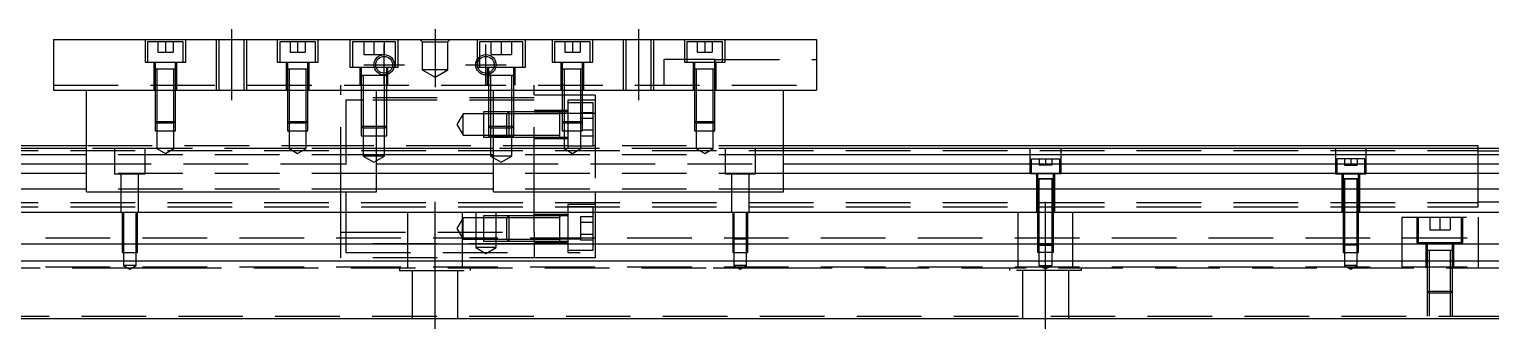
# Model space of a CAD drawing. Extents: x -8 to 710, y -270 to 102.
# Drawn here: x 180.2 to 467.5, y -233 to -174 of the extents above; entities that cross this region are included whole.
import ezdxf

# ---------------------------------------------------------------- set-up
doc = ezdxf.new("R2010")
doc.units = 0
doc.linetypes.add('CENTER', pattern=[50.8, 31.75, -6.35, 6.35, -6.35])
doc.linetypes.add('DASHED', pattern=[19.05, 12.7, -6.35])
doc.layers.get('0').update_dxf_attribs({"linetype": 'CONTINUOUS'})
doc.layers.add('CENTER', color=1, linetype='CENTER')

msp = doc.modelspace()

# ---------------------------------------------------------------- linework, layer by layer
at = {"color": 7, "linetype": 'CONTINUOUS'}
for p, q in [((185, -176), (185, -186)), ((185, -176), (335, -176)), ((335, -176), (335, -186)), ((185, -186), (335, -186)), ((191.5, -206), (191.5, -186)), ((248.5, -206), (248.5, -186)), ((271.5, -206), (271.5, -186)), ((328.5, -206), (328.5, -186)), ((284.5, -192.75), (284.5, -190.249994)), ((284.5, -195.250006), (284.5, -190.249994)), ((284.5, -195.250006), (284.5, -192.599968)), ((191.5, -197.5), (0, -197.5)), ((191.5, -197), (60.5, -197)), ((271.5, -197.5), (248.5, -197.5)), ((465, -197), (328.5, -197)), ((520, -197.5), (328.5, -197.5)), ((465, -197.5), (465, -197)), ((191.5, -198.752272), (0, -198.752272)), ((0, -200.52668), (191.5, -200.52668)), ((271.5, -198.752272), (248.5, -198.752272)), ((248.5, -200.52668), (271.5, -200.52668)), ((520, -198.752272), (328.5, -198.752272)), ((328.5, -200.52668), (520, -200.52668)), ((191.5, -202.423076), (0, -202.423076)), ((271.5, -202.423076), (248.5, -202.423076)), ((520, -202.423076), (328.5, -202.423076)), ((191.5, -205.477372), (0, -205.477372)), ((191.5, -206), (248.5, -206)), ((271.5, -205.477372), (248.5, -205.477372)), ((271.5, -206), (328.5, -206)), ((520, -205.477372), (328.5, -205.477372)), ((0, -210), (520, -210)), ((284.5, -213.25), (284.5, -210.749994)), ((284.5, -215.750006), (284.5, -210.749994)), ((284.5, -213.25), (284.5, -210.749994)), ((284.5, -215.750006), (284.5, -210.749994)), ((284.5, -215.35), (284.5, -211.15)), ((284.5, -215.750006), (284.5, -215.35)), ((520, -216.3), (0, -216.3)), ((520, -219.7), (0, -219.7)), ((0, -231), (520, -231))]:
    msp.add_line(p, q, dxfattribs=at)
at = {"color": 3, "linetype": 'DASHED'}
for p, q in [((203, -176), (203, -180.5)), ((210.5, -176.5), (203.5, -176.5)), ((203.5, -176.5), (203.5, -180.5)), ((205.5, -176.5), (205.5, -178.5)), ((207, -176.5), (207, -178.5)), ((208.5, -176.5), (208.5, -178.5)), ((210.5, -180.5), (210.5, -176.5)), ((211, -180.5), (211, -176)), ((217.000006, -176), (217.000006, -186)), ((217.5, -176), (217.5, -186)), ((222.5, -186), (222.5, -176)), ((222.999994, -186), (222.999994, -176)), ((229, -176), (229, -180.5)), ((236.5, -176.5), (229.5, -176.5)), ((229.5, -176.5), (229.5, -180.5)), ((231.5, -176.5), (231.5, -178.5)), ((233, -176.5), (233, -178.5)), ((234.5, -176.5), (234.5, -178.5)), ((236.5, -180.5), (236.5, -176.5)), ((237, -180.5), (237, -176)), ((243.25, -176), (243.25, -181.5)), ((252.25, -176.5), (243.75, -176.5)), ((243.75, -176.5), (243.75, -181.5)), ((246, -176.5), (246, -179)), ((248, -176.5), (248, -179)), ((250, -176.5), (250, -179)), ((252.25, -181.5), (252.25, -176.5)), ((252.75, -181.5), (252.75, -176)), ((257.5, -176.5), (257, -176)), ((257.5, -176.5), (257.5, -182)), ((257.5, -176.5), (262.5, -176.5)), ((262.5, -176.5), (263, -176)), ((262.5, -182), (262.5, -176.5)), ((268.25, -176), (268.25, -181.5)), ((277.25, -176.5), (268.75, -176.5)), ((268.75, -176.5), (268.75, -179.43875)), ((271, -176.5), (271, -179)), ((273, -176.5), (273, -179)), ((275, -176.5), (275, -179)), ((277.25, -181.5), (277.25, -176.5)), ((277.75, -181.5), (277.75, -176)), ((283, -176), (283, -180.5)), ((290.5, -176.5), (283.5, -176.5)), ((283.5, -176.5), (283.5, -180.5)), ((285.5, -176.5), (285.5, -178.5)), ((287, -176.5), (287, -178.5)), ((288.5, -176.5), (288.5, -178.5)), ((290.5, -180.5), (290.5, -176.5)), ((291, -180.5), (291, -176)), ((297.000006, -176), (297.000006, -186)), ((297.5, -176), (297.5, -186)), ((302.5, -186), (302.5, -176)), ((302.999994, -186), (302.999994, -176)), ((309, -176), (309, -180.5)), ((316.5, -176.5), (309.5, -176.5)), ((309.5, -176.5), (309.5, -180.5)), ((311.5, -176.5), (311.5, -178.5)), ((313, -176.5), (313, -178.5)), ((314.5, -176.5), (314.5, -178.5)), ((316.5, -180.5), (316.5, -176.5)), ((317, -180.5), (317, -176)), ((203, -180.5), (211, -180.5)), ((204.75, -180.5), (204.75, -186)), ((205, -180.5), (205, -181.9)), ((205.5, -178.5), (207, -178.5)), ((207, -178.5), (208.5, -178.5)), ((209, -181.9), (209, -180.5)), ((209.25, -186), (209.25, -180.5)), ((229, -180.5), (237, -180.5)), ((230.75, -180.5), (230.75, -186)), ((231, -180.5), (231, -181.9)), ((231.5, -178.5), (233, -178.5)), ((233, -178.5), (234.5, -178.5)), ((235, -181.9), (235, -180.5)), ((235.25, -186), (235.25, -180.5)), ((246, -179), (248, -179)), ((248, -179), (250, -179)), ((268.75, -179.43875), (268.75, -179.922968)), ((268.75, -179.922968), (268.75, -181.5)), ((271, -179), (273, -179)), ((273, -179), (275, -179)), ((283, -180.5), (291, -180.5)), ((284.75, -180.5), (284.75, -186)), ((285, -180.5), (285, -181.9)), ((285.5, -178.5), (287, -178.5)), ((287, -178.5), (288.5, -178.5)), ((289, -181.9), (289, -180.5)), ((289.25, -186), (289.25, -180.5)), ((305, -180), (305, -185)), ((315, -180), (305, -180)), ((309, -180.5), (317, -180.5)), ((310.75, -180.5), (310.75, -186)), ((311, -180.5), (311, -181.9)), ((311.5, -178.5), (313, -178.5)), ((313, -178.5), (314.5, -178.5)), ((315, -180), (335, -180)), ((315, -180.5), (315, -180)), ((315, -180), (315, -180.5)), ((315, -181.9), (315, -180.5)), ((315.25, -186), (315.25, -180.5)), ((209.000006, -181.9), (204.999994, -181.9)), ((209.000006, -181.9), (204.999994, -181.9)), ((209.000006, -181.9), (204.999994, -181.9)), ((205, -181.895), (205, -181.9)), ((205, -181.9), (205.216462, -181.9)), ((205.216708, -181.9), (205, -181.9)), ((205, -181.9), (205, -181.905)), ((205, -181.9), (205, -186)), ((208.783332, -181.9), (205.216708, -181.9)), ((205.35, -181.9), (205.35, -186)), ((208.65, -186), (208.65, -181.9)), ((209, -181.9), (208.783332, -181.9)), ((208.783538, -181.9), (209, -181.9)), ((209, -181.9), (209, -181.895)), ((209, -181.905), (209, -181.9)), ((209, -186), (209, -181.9)), ((235.000006, -181.9), (230.999994, -181.9)), ((231, -181.895), (231, -181.9)), ((231.216708, -181.9), (231, -181.9)), ((231, -181.9), (231, -181.905)), ((231, -181.9), (231, -186)), ((234.783332, -181.9), (231.216708, -181.9)), ((231.35, -181.9), (231.35, -186)), ((234.65, -186), (234.65, -181.9)), ((235, -181.9), (234.783332, -181.9)), ((235, -181.9), (235, -181.895)), ((235, -181.905), (235, -181.9)), ((235, -186), (235, -181.9)), ((243.25, -181.5), (252.75, -181.5)), ((245.25, -181.5), (245.25, -185)), ((250.500006, -183.1), (245.499994, -183.1)), ((250.500006, -183.1), (245.499994, -183.1)), ((245.5, -181.5), (245.5, -183.1)), ((245.5, -183.095), (245.5, -183.1)), ((245.5, -183.1), (245.757448, -183.1)), ((245.757468, -183.1), (245.5, -183.1)), ((245.5, -183.1), (245.5, -183.105)), ((245.5, -183.1), (245.5, -185)), ((250.013852, -183.1), (245.757468, -183.1)), ((245.9, -183.1), (245.9, -185)), ((250.242552, -183.1), (250.013852, -183.1)), ((250.1, -185), (250.1, -183.1)), ((250.5, -183.1), (250.242552, -183.1)), ((250.242602, -183.1), (250.5, -183.1)), ((250.5, -182.572418), (250.5, -181.5)), ((250.5, -182.936492), (250.5, -182.572418)), ((250.5, -183.1), (250.5, -182.936492)), ((250.5, -183.1), (250.5, -183.095)), ((250.5, -183.105), (250.5, -183.1)), ((250.5, -185), (250.5, -183.1)), ((250.75, -185), (250.75, -181.5)), ((262.5, -182), (257.5, -182)), ((257.5, -182), (260, -183.443376)), ((260, -183.443376), (262.5, -182)), ((268.25, -181.5), (277.75, -181.5)), ((270.25, -181.5), (270.25, -185)), ((275.500006, -183.1), (270.499994, -183.1)), ((275.500006, -183.1), (270.499994, -183.1)), ((270.5, -181.5), (270.5, -182.572418)), ((270.5, -182.572418), (270.5, -182.936492)), ((270.5, -182.936492), (270.5, -183.1)), ((270.5, -183.095), (270.5, -183.1)), ((270.5, -183.1), (270.757448, -183.1)), ((270.757468, -183.1), (270.5, -183.1)), ((270.5, -183.1), (270.5, -183.105)), ((270.5, -183.1), (270.5, -185)), ((275.242552, -183.1), (270.757468, -183.1)), ((270.9, -183.1), (270.9, -185)), ((275.1, -185), (275.1, -183.1)), ((275.5, -183.1), (275.242552, -183.1)), ((275.242602, -183.1), (275.5, -183.1)), ((275.5, -183.1), (275.5, -181.5)), ((275.5, -183.1), (275.5, -183.095)), ((275.5, -183.105), (275.5, -183.1)), ((275.5, -185), (275.5, -183.1)), ((275.75, -185), (275.75, -181.5)), ((289.000006, -181.9), (284.999994, -181.9)), ((289.000006, -181.9), (284.999994, -181.9)), ((289.000006, -181.9), (284.999994, -181.9)), ((289.000006, -181.9), (284.999994, -181.9)), ((285, -181.895), (285, -181.9)), ((285, -181.9), (285.216462, -181.9)), ((285.216708, -181.9), (285, -181.9)), ((285, -181.9), (285, -181.905)), ((285, -181.9), (285, -186)), ((288.783332, -181.9), (285.216708, -181.9)), ((285.35, -181.9), (285.35, -186)), ((288.65, -186), (288.65, -181.9)), ((289, -181.9), (288.783332, -181.9)), ((288.783538, -181.9), (289, -181.9)), ((289, -181.9), (289, -181.895)), ((289, -181.905), (289, -181.9)), ((289, -186), (289, -181.9)), ((315.000006, -181.9), (310.999994, -181.9)), ((315.000006, -181.9), (310.999994, -181.9)), ((315.000006, -181.9), (310.999994, -181.9)), ((315.000006, -181.9), (310.999994, -181.9)), ((311, -181.895), (311, -181.9)), ((311, -181.9), (311.216462, -181.9)), ((311.216708, -181.9), (311, -181.9)), ((311, -181.9), (311, -186)), ((311, -181.9), (311, -181.905)), ((314.783332, -181.9), (311.216708, -181.9)), ((311.35, -181.9), (311.35, -186)), ((314.65, -186), (314.65, -181.9)), ((315, -181.9), (314.783332, -181.9)), ((314.783538, -181.9), (315, -181.9)), ((315, -181.9), (315, -181.895)), ((315, -186), (315, -181.9)), ((315, -181.905), (315, -181.9)), ((185, -185), (335, -185)), ((205, -186), (205, -192.15)), ((205.000006, -186), (205.000002, -192.15)), ((205.35, -186), (205.35, -192.5)), ((208.65, -192.5), (208.65, -186)), ((208.999998, -192.15), (208.999994, -186)), ((209, -192.15), (209, -186)), ((231, -186), (231, -192.15)), ((231.000006, -186), (231.000002, -192.15)), ((231.35, -186), (231.35, -192.5)), ((234.65, -192.5), (234.65, -186)), ((234.999998, -192.15), (234.999994, -186)), ((235, -192.15), (235, -186)), ((241.5, -186), (241.5, -185)), ((241.5, -206), (241.5, -186)), ((245.5, -185), (245.5, -186)), ((245.5, -186), (245.5, -193.1)), ((245.500006, -185), (245.500006, -186)), ((245.500006, -186), (245.500006, -193.100006)), ((245.9, -185), (245.9, -186)), ((245.9, -186), (245.9, -193.5)), ((250.1, -193.5), (250.1, -185)), ((250.499994, -193.1), (250.499994, -185)), ((250.5, -193.1), (250.5, -185)), ((270.5, -185), (270.5, -193.1)), ((270.500006, -185), (270.500006, -193.1)), ((270.9, -185), (270.9, -193.5)), ((275.1, -193.5), (275.1, -185)), ((275.499994, -193.1), (275.499994, -185)), ((275.5, -193.1), (275.5, -185)), ((279.5, -186), (279.5, -185)), ((279.5, -206), (279.5, -186)), ((285, -186), (285, -192.15)), ((285.000006, -186), (285.000002, -192.15)), ((285.35, -186), (285.35, -192.5)), ((288.65, -192.5), (288.65, -186)), ((288.999998, -192.15), (288.999994, -186)), ((289, -192.15), (289, -186)), ((311, -186), (311, -192.15)), ((311.000006, -186), (311.000002, -192.15)), ((311.35, -186), (311.35, -192.5)), ((314.65, -192.5), (314.65, -186)), ((314.999998, -192.15), (314.999994, -186)), ((315, -192.15), (315, -186)), ((279.5, -187.5), (241.5, -187.5)), ((242.5, -188), (242.5, -206)), ((245.5, -188), (242.5, -188)), ((245.9, -188), (245.5, -188)), ((279.5, -188), (245.9, -188)), ((285, -187), (279.5, -187)), ((285.35, -187), (285, -187)), ((288.65, -187), (285.35, -187)), ((286.1, -188), (286.1, -197.5)), ((291.5, -188), (286.1, -188)), ((288.65, -188.5), (286.1, -188.5)), ((289, -187), (288.65, -187)), ((289, -188.5), (288.65, -188.5)), ((291.5, -187), (289, -187)), ((291.1, -188.5), (289, -188.5)), ((291.1, -197), (291.1, -188.5)), ((291.5, -187), (291.5, -190.630684)), ((205, -192.15), (209, -192.15)), ((205, -192.15), (205.35, -192.5)), ((205.000002, -192.15), (205.000006, -194)), ((208.65, -192.5), (209, -192.15)), ((208.999994, -194), (208.999998, -192.15)), ((231, -192.15), (235, -192.15)), ((231, -192.15), (231.35, -192.5)), ((231.000002, -192.15), (231.000006, -194)), ((234.65, -192.5), (235, -192.15)), ((234.999994, -194), (234.999998, -192.15)), ((265.5, -190.65), (264.287564, -192.75)), ((265.5, -194.85), (265.5, -190.65)), ((269.5, -190.65), (265.5, -190.65)), ((274.5, -190.250002), (269.5, -190.250006)), ((269.5, -190.250006), (269.5, -195.249994)), ((274.1, -190.65), (269.5, -190.65)), ((274.5, -190.25), (274.1, -190.65)), ((274.1, -194.85), (274.1, -190.65)), ((279.5, -190.65), (274.1, -190.65)), ((274.5, -190.25), (274.5, -195.25)), ((279.5, -190.25), (274.5, -190.25)), ((279.5, -190.250006), (274.5, -190.250002)), ((286.1, -190), (279.5, -190)), ((284.5, -190.25), (279.5, -190.25)), ((285, -190.630684), (279.5, -190.630684)), ((284.5, -190.65), (279.5, -190.65)), ((284.5, -190.25), (284.495, -190.25)), ((284.5, -192.599968), (284.5, -190.249994)), ((284.5, -190.507468), (284.5, -190.25)), ((284.505, -190.25), (284.5, -190.25)), ((285, -190.25), (284.5, -190.25)), ((284.5, -192.599954), (284.5, -190.507468)), ((285.35, -190.25), (285, -190.25)), ((285.35, -190.630684), (285, -190.630684)), ((285, -192.15), (289, -192.15)), ((285, -192.15), (285.35, -192.5)), ((285.000002, -192.15), (285.000006, -194)), ((286.1, -190.25), (285.35, -190.25)), ((288.65, -190.630684), (285.35, -190.630684)), ((288.6, -190.440598), (288.6, -191.5953)), ((291.1, -190.440598), (288.6, -190.440598)), ((288.6, -191.5953), (288.6, -193.9047)), ((291.1, -191.5953), (288.6, -191.5953)), ((289, -190.630684), (288.65, -190.630684)), ((288.65, -192.5), (289, -192.15)), ((288.999994, -194), (288.999998, -192.15)), ((291.5, -190.630684), (289, -190.630684)), ((291.5, -190.630684), (291.5, -206)), ((311, -192.15), (315, -192.15)), ((311, -192.15), (311.35, -192.5)), ((311.000002, -192.15), (311.000006, -194)), ((314.65, -192.5), (315, -192.15)), ((314.999994, -194), (314.999998, -192.15)), ((205.000006, -194), (208.999994, -194)), ((208.65, -192.5), (205.35, -192.5)), ((205.35, -192.5), (205.35, -194)), ((205.35, -194), (205.35, -197.5)), ((208.65, -194), (208.65, -192.5)), ((208.65, -197.5), (208.65, -194)), ((231.000006, -194), (234.999994, -194)), ((234.65, -192.5), (231.35, -192.5)), ((231.35, -192.5), (231.35, -194)), ((231.35, -194), (231.35, -197.5)), ((234.65, -194), (234.65, -192.5)), ((234.65, -197.5), (234.65, -194)), ((245.5, -193.1), (250.5, -193.1)), ((245.5, -193.1), (245.9, -193.5)), ((245.500006, -193.100006), (245.500006, -195)), ((245.500006, -195), (250.499994, -195)), ((250.1, -193.5), (245.9, -193.5)), ((245.9, -193.5), (245.9, -195)), ((245.9, -195), (245.9, -199)), ((250.1, -193.5), (250.5, -193.1)), ((250.1, -195), (250.1, -193.5)), ((250.1, -199), (250.1, -195)), ((250.499994, -195), (250.499994, -193.1)), ((264.287564, -192.75), (265.5, -194.85)), ((265.5, -194.85), (269.5, -194.85)), ((269.5, -194.85), (274.1, -194.85)), ((269.5, -195.249994), (274.5, -195.249998)), ((270.5, -193.1), (275.5, -193.1)), ((270.5, -193.1), (270.9, -193.5)), ((270.500006, -193.1), (270.500006, -195)), ((270.500006, -195), (275.499994, -195)), ((275.1, -193.5), (270.9, -193.5)), ((270.9, -193.5), (270.9, -195)), ((270.9, -195), (270.9, -199)), ((274.1, -194.85), (279.5, -194.85)), ((274.1, -194.85), (274.5, -195.25)), ((274.1, -194.85), (279.5, -194.85)), ((274.5, -195.249998), (279.5, -195.249994)), ((274.5, -195.25), (279.5, -195.249998)), ((275.1, -193.5), (275.5, -193.1)), ((275.1, -195), (275.1, -193.5)), ((275.1, -199), (275.1, -195)), ((275.499994, -195), (275.499994, -193.1)), ((279.5, -194.85), (284.5, -194.85)), ((279.5, -195.249998), (284.505, -195.25)), ((284.495, -195.25), (286.1, -195.25)), ((284.5, -192.95002), (284.5, -192.599954)), ((284.5, -194.992552), (284.5, -192.95002)), ((284.5, -195.25), (284.5, -194.992552)), ((285.000006, -194), (288.999994, -194)), ((288.65, -192.5), (285.35, -192.5)), ((285.35, -192.5), (285.35, -194)), ((285.35, -194), (285.35, -197.5)), ((291.1, -193.9047), (288.6, -193.9047)), ((288.6, -193.9047), (288.6, -195.059402)), ((291.1, -195.059402), (288.6, -195.059402)), ((288.65, -194), (288.65, -192.5)), ((288.65, -197.5), (288.65, -194)), ((311.000006, -194), (314.999994, -194)), ((314.65, -192.5), (311.35, -192.5)), ((311.35, -192.5), (311.35, -194)), ((311.35, -194), (311.35, -197.5)), ((314.65, -194), (314.65, -192.5)), ((314.65, -197.5), (314.65, -194)), ((55, -197.875), (465, -197.875)), ((242.5, -197), (191.5, -197)), ((205.35, -197.5), (191.5, -197.5)), ((197, -197.5), (197, -202.5)), ((203, -202.5), (203, -197.5)), ((208.65, -197.5), (205.35, -197.5)), ((205.35, -197.5), (207, -198.452628)), ((207, -198.452628), (208.65, -197.5)), ((231.35, -197.5), (208.65, -197.5)), ((234.65, -197.5), (231.35, -197.5)), ((231.35, -197.5), (233, -198.452628)), ((233, -198.452628), (234.65, -197.5)), ((248.5, -197.5), (234.65, -197.5)), ((286.1, -197), (242.5, -197)), ((285.35, -197.5), (271.5, -197.5)), ((279.5, -195.5), (286.1, -195.5)), ((288.65, -197.5), (285.35, -197.5)), ((285.35, -197.5), (287, -198.452628)), ((286.1, -197), (291.1, -197)), ((287, -198.452628), (288.65, -197.5)), ((311.35, -197.5), (288.65, -197.5)), ((291.5, -197), (291.1, -197)), ((328.5, -197), (291.5, -197)), ((314.65, -197.5), (311.35, -197.5)), ((311.35, -197.5), (313, -198.452628)), ((313, -198.452628), (314.65, -197.5)), ((328.5, -197.5), (314.65, -197.5)), ((317, -197.5), (317, -202.5)), ((323, -202.5), (323, -197.5)), ((377, -202.5), (377, -197.5)), ((383, -197.5), (383, -202.5)), ((437, -197.5), (437, -202.5)), ((443, -202.5), (443, -197.5)), ((465, -203), (465, -197.5)), ((470, -198), (465, -198)), ((248.5, -198.752272), (191.5, -198.752272)), ((191.5, -200.52668), (248.5, -200.52668)), ((250.1, -199), (245.9, -199)), ((245.9, -199), (248, -200.212436)), ((248, -200.212436), (250.1, -199)), ((275.1, -199), (270.9, -199)), ((270.9, -199), (273, -200.212436)), ((328.5, -198.752272), (271.5, -198.752272)), ((271.5, -200.52668), (328.5, -200.52668)), ((273, -200.212436), (275.1, -199)), ((377.25, -199.5), (382.75, -199.5)), ((377.25, -202.5), (377.25, -199.5)), ((378.75, -199.5), (378.75, -200.8)), ((380, -200.8), (378.75, -200.8)), ((380, -199.5), (380, -200.8)), ((381.25, -200.8), (380, -200.8)), ((381.25, -199.5), (381.25, -200.8)), ((382.75, -199.5), (382.75, -202.5)), ((442.75, -199.5), (437.25, -199.5)), ((437.25, -199.5), (437.25, -202.5)), ((438.75, -199.5), (438.75, -200.8)), ((438.75, -200.8), (440, -200.8)), ((440, -199.5), (440, -200.8)), ((440, -200.8), (441.25, -200.8)), ((441.25, -199.5), (441.25, -200.8)), ((442.75, -202.5), (442.75, -199.5)), ((248.5, -202.423076), (191.5, -202.423076)), ((197, -202.5), (203, -202.5)), ((198.25, -202.5), (198.25, -210)), ((201.75, -210), (201.75, -202.5)), ((328.5, -202.423076), (271.5, -202.423076)), ((317, -202.5), (323, -202.5)), ((318.25, -202.5), (318.25, -210)), ((321.75, -210), (321.75, -202.5)), ((383, -202.5), (377, -202.5)), ((378.25, -210), (378.25, -202.5)), ((378.499994, -203.5), (381.500006, -203.5)), ((378.499994, -203.5), (380.001196, -203.5)), ((378.499994, -203.5), (381.500006, -203.5)), ((378.499994, -203.5), (380.001196, -203.5)), ((378.5, -203.5), (378.5, -202.5)), ((378.5, -203.5), (378.5, -203.495)), ((378.624608, -203.5), (378.5, -203.5)), ((378.5, -203.5), (378.62467, -203.5)), ((378.624608, -203.5), (378.5, -203.5)), ((378.5, -203.5), (378.62467, -203.5)), ((378.5, -203.505), (378.5, -203.5)), ((378.5, -210), (378.5, -203.5)), ((381.37533, -203.5), (378.624608, -203.5)), ((381.37533, -203.5), (378.624608, -203.5)), ((378.62467, -203.5), (380.001196, -203.5)), ((378.62467, -203.5), (380.001196, -203.5)), ((378.75, -210), (378.75, -203.5)), ((380.001196, -203.5), (381.500006, -203.5)), ((380.001196, -203.5), (381.500006, -203.5)), ((380.001196, -203.5), (381.375322, -203.5)), ((380.001196, -203.5), (381.375322, -203.5)), ((381.25, -203.5), (381.25, -210)), ((381.375322, -203.5), (381.5, -203.5)), ((381.375322, -203.5), (381.5, -203.5)), ((381.5, -203.5), (381.37533, -203.5)), ((381.5, -203.5), (381.37533, -203.5)), ((381.5, -202.5), (381.5, -203.5)), ((381.5, -203.495), (381.5, -203.5)), ((381.5, -203.5), (381.5, -203.505)), ((381.5, -203.5), (381.5, -210)), ((381.75, -202.5), (381.75, -210)), ((437, -202.5), (443, -202.5)), ((438.25, -202.5), (438.25, -210)), ((441.500006, -203.5), (438.499994, -203.5)), ((439.998804, -203.5), (438.499994, -203.5)), ((439.998804, -203.5), (438.499994, -203.5)), ((438.5, -202.5), (438.5, -203.5)), ((438.5, -203.495), (438.5, -203.5)), ((438.5, -203.5), (438.62467, -203.5)), ((438.624678, -203.5), (438.5, -203.5)), ((438.624678, -203.5), (438.5, -203.5)), ((438.5, -203.5), (438.5, -203.505)), ((438.5, -203.5), (438.5, -210)), ((438.62467, -203.5), (441.375392, -203.5)), ((439.998804, -203.5), (438.624678, -203.5)), ((439.998804, -203.5), (438.624678, -203.5)), ((438.75, -203.5), (438.75, -210)), ((441.500006, -203.5), (439.998804, -203.5)), ((441.500006, -203.5), (439.998804, -203.5)), ((441.37533, -203.5), (439.998804, -203.5)), ((441.37533, -203.5), (439.998804, -203.5)), ((441.25, -210), (441.25, -203.5)), ((441.5, -203.5), (441.37533, -203.5)), ((441.5, -203.5), (441.37533, -203.5)), ((441.375392, -203.5), (441.5, -203.5)), ((441.5, -203.5), (441.5, -202.5)), ((441.5, -203.5), (441.5, -203.495)), ((441.5, -203.505), (441.5, -203.5)), ((441.5, -210), (441.5, -203.5)), ((441.75, -210), (441.75, -202.5)), ((465, -209), (465, -203)), ((248.5, -205.477372), (191.5, -205.477372)), ((241.5, -210), (241.5, -206)), ((242.5, -206), (242.5, -210)), ((328.5, -205.477372), (271.5, -205.477372)), ((279.5, -210), (279.5, -206)), ((291.5, -206), (291.5, -218)), ((55, -208.125), (465, -208.125)), ((55, -209), (465, -209)), ((286.1, -208.5), (286.1, -218)), ((291.5, -208.5), (286.1, -208.5)), ((291.1, -209), (286.1, -209)), ((291.1, -210), (291.1, -209)), ((465, -208), (470, -208)), ((198.500006, -210), (198.500006, -216.3)), ((198.75, -210), (198.75, -218)), ((201.25, -218), (201.25, -210)), ((201.499994, -216.3), (201.499994, -210)), ((241.5, -214), (241.5, -210)), ((242.5, -210), (242.5, -216.3)), ((254.638098, -221), (254.638098, -210)), ((265.5, -211.15), (264.287564, -213.25)), ((265.361902, -210), (265.361902, -221)), ((265.5, -215.35), (265.5, -211.15)), ((269.5, -211.15), (265.5, -211.15)), ((268, -210), (268, -217)), ((274.5, -210.750002), (269.5, -210.750006)), ((269.5, -210.750006), (269.5, -215.749994)), ((274.1, -211.15), (269.5, -211.15)), ((272, -217), (272, -210)), ((274.5, -210.75), (274.1, -211.15)), ((274.1, -215.35), (274.1, -211.15)), ((279.5, -211.15), (274.1, -211.15)), ((274.5, -210.75), (274.5, -215.75)), ((279.5, -210.75), (274.5, -210.75)), ((279.5, -210.750006), (274.5, -210.750002)), ((279.5, -214), (279.5, -210)), ((286.1, -210.5), (279.5, -210.5)), ((284.505, -210.75), (279.5, -210.75)), ((284.5, -211.15), (279.5, -211.15)), ((286.1, -210.75), (284.495, -210.75)), ((284.5, -210.75), (284.5, -211.007448)), ((284.5, -211.007468), (284.5, -210.75)), ((284.5, -210.75), (284.5, -211.007448)), ((284.5, -211.007468), (284.5, -210.75)), ((284.5, -213.099954), (284.5, -211.007468)), ((288.6, -210.940598), (288.6, -212.0953)), ((291.1, -210.940598), (288.6, -210.940598)), ((291.1, -212.0953), (288.6, -212.0953)), ((288.6, -212.0953), (288.6, -214.4047)), ((291.1, -216.3), (291.1, -210)), ((318.500006, -210), (318.500006, -216.3)), ((318.75, -210), (318.75, -218)), ((321.25, -218), (321.25, -210)), ((321.499994, -216.3), (321.499994, -210)), ((374.638098, -221), (374.638098, -210)), ((378.5, -216.25), (378.5, -210)), ((378.500006, -216.250006), (378.500006, -210)), ((378.75, -216.3), (378.75, -210)), ((381.25, -210), (381.25, -216.3)), ((381.499994, -210), (381.499994, -216.250006)), ((381.5, -210), (381.5, -216.25)), ((385.361902, -221), (385.361902, -210)), ((438.5, -210), (438.5, -216.25)), ((438.500006, -210), (438.500006, -216.250006)), ((438.75, -210), (438.75, -216.3)), ((441.25, -216.3), (441.25, -210)), ((441.499994, -216.250006), (441.499994, -210)), ((441.5, -216.25), (441.5, -210)), ((450, -211), (450, -216.3)), ((450, -211), (465, -211)), ((453, -211), (453, -216)), ((453.25, -211), (453.25, -216)), ((455.5, -211), (455.5, -213.5)), ((457.5, -211), (457.5, -213.5)), ((459.5, -211), (459.5, -213.5)), ((461.75, -216), (461.75, -211)), ((462, -216), (462, -211)), ((465, -211), (465, -216.3)), ((520, -215.15), (0, -215.15)), ((241.5, -214), (279.5, -214)), ((241.5, -216.3), (241.5, -214)), ((264.287564, -213.25), (265.5, -215.35)), ((265.5, -215.35), (269.5, -215.35)), ((269.5, -215.35), (274.1, -215.35)), ((274.1, -215.35), (279.5, -215.35)), ((274.1, -215.35), (274.5, -215.75)), ((279.5, -214), (279.5, -216.3)), ((279.5, -215.35), (284.5, -215.35)), ((288.500006, -215.369316), (279.5, -215.369316)), ((284.5, -215.492552), (284.5, -213.099954)), ((288.6, -214.4047), (288.6, -215.559402)), ((291.1, -214.4047), (288.6, -214.4047)), ((321.5, -215.369316), (318.500006, -215.369316)), ((455.5, -213.5), (457.5, -213.5)), ((457.5, -213.5), (459.5, -213.5)), ((198.500006, -216.3), (198.500006, -218)), ((198.500006, -218), (201.499994, -218)), ((198.75, -218), (198.75, -220.5)), ((201.25, -220.5), (201.25, -218)), ((201.499994, -218), (201.499994, -216.3)), ((279.5, -216.275918), (241.5, -216.275918)), ((241.5, -219), (241.5, -216.3)), ((242.5, -216.3), (242.5, -218)), ((242.5, -218), (279.5, -218)), ((272, -217), (268, -217)), ((268, -217), (270, -218.1547)), ((269.5, -215.749994), (274.5, -215.749998)), ((270, -218.1547), (272, -217)), ((274.5, -215.749998), (279.5, -215.749994)), ((274.5, -215.75), (279.5, -215.75)), ((279.5, -215.75), (284.5, -215.75)), ((279.5, -216), (286.1, -216)), ((279.5, -216.3), (279.5, -219)), ((284.495, -215.75), (284.5, -215.75)), ((284.5, -215.75), (284.5, -215.492552)), ((284.5, -215.75), (284.505, -215.75)), ((284.5, -215.75), (286.1, -215.75)), ((286.1, -217.5), (288.500006, -217.5)), ((286.1, -218), (288.500006, -218)), ((288.500006, -217.5), (291.1, -217.5)), ((291.1, -215.559402), (288.6, -215.559402)), ((291.1, -217.5), (291.1, -216.3)), ((291.5, -218), (291.5, -219)), ((318.500006, -216.3), (318.500006, -218)), ((318.500006, -218), (321.499994, -218)), ((318.75, -218), (318.75, -220.5)), ((321.25, -220.5), (321.25, -218)), ((321.499994, -218), (321.499994, -216.3)), ((381.5, -216.25), (378.5, -216.25)), ((378.55, -216.3), (378.5, -216.25)), ((378.500006, -216.3), (378.500006, -216.250006)), ((378.500006, -218), (378.500006, -216.3)), ((381.499994, -218), (378.500006, -218)), ((378.75, -216.5), (378.55, -216.3)), ((378.75, -216.5), (378.75, -216.3)), ((378.75, -216.5), (381.25, -216.5)), ((378.75, -218), (378.75, -216.5)), ((378.75, -220.5), (378.75, -218)), ((381.25, -216.3), (381.25, -216.5)), ((381.45, -216.3), (381.25, -216.5)), ((381.25, -216.5), (381.25, -218)), ((381.25, -218), (381.25, -220.5)), ((381.5, -216.25), (381.45, -216.3)), ((381.499994, -216.250006), (381.499994, -216.3)), ((381.499994, -216.3), (381.499994, -218)), ((438.5, -216.25), (441.5, -216.25)), ((438.5, -216.25), (438.55, -216.3)), ((438.500006, -216.250006), (438.500006, -216.3)), ((438.500006, -216.3), (438.500006, -218)), ((438.500006, -218), (441.499994, -218)), ((438.55, -216.3), (438.75, -216.5)), ((438.75, -216.3), (438.75, -216.5)), ((441.25, -216.5), (438.75, -216.5)), ((438.75, -216.5), (438.75, -218)), ((438.75, -218), (438.75, -220.5)), ((441.25, -216.5), (441.25, -216.3)), ((441.25, -216.5), (441.45, -216.3)), ((441.25, -218), (441.25, -216.5)), ((441.25, -220.5), (441.25, -218)), ((441.45, -216.3), (441.5, -216.25)), ((441.499994, -216.3), (441.499994, -216.250006)), ((441.499994, -218), (441.499994, -216.3)), ((450, -216.3), (450, -219.7)), ((453, -216), (462, -216)), ((454.75, -216), (454.75, -221)), ((460.000006, -217.6), (454.999994, -217.6)), ((460.000006, -217.6), (454.999994, -217.6)), ((455, -216), (455, -216.3)), ((455, -216.3), (455, -217.6)), ((455, -217.595), (455, -217.6)), ((455.257468, -217.6), (455, -217.6)), ((455, -217.6), (455, -217.605)), ((455, -217.6), (455, -219.7)), ((459.742552, -217.6), (455.257468, -217.6)), ((455.4, -217.6), (455.4, -219.7)), ((459.6, -219.7), (459.6, -217.6)), ((460, -217.6), (459.742552, -217.6)), ((460, -216.3), (460, -216)), ((460, -217.6), (460, -216.3)), ((460, -217.6), (460, -217.595)), ((460, -217.605), (460, -217.6)), ((460, -219.7), (460, -217.6)), ((460.25, -221), (460.25, -216)), ((465, -216.3), (465, -219.7)), ((520, -220.85), (0, -220.85)), ((55.361902, -221), (194.638098, -221)), ((194.638098, -221), (205.361902, -221)), ((201.25, -220.5), (198.75, -220.5)), ((198.75, -220.5), (200, -221.221688)), ((200, -221.221688), (201.25, -220.5)), ((205.361902, -221), (314.638098, -221)), ((279.5, -219), (241.5, -219)), ((253, -221), (253, -221.5)), ((267, -221.5), (267, -221)), ((291.5, -219), (279.5, -219)), ((314.638098, -221), (325.361902, -221)), ((321.25, -220.5), (318.75, -220.5)), ((318.75, -220.5), (320, -221.221688)), ((320, -221.221688), (321.25, -220.5)), ((325.361902, -221), (464.638098, -221)), ((373, -221.5), (373, -221)), ((378.75, -220.5), (381.25, -220.5)), ((380, -221.221688), (378.75, -220.5)), ((381.25, -220.5), (380, -221.221688)), ((387, -221), (387, -221.5)), ((441.25, -220.5), (438.75, -220.5)), ((438.75, -220.5), (440, -221.221688)), ((440, -221.221688), (441.25, -220.5)), ((450, -219.7), (450, -221)), ((455, -219.7), (455, -221)), ((455, -221), (455, -225.6)), ((455.000006, -221), (455.000006, -225.600006)), ((455.4, -219.7), (455.4, -221)), ((455.4, -221), (455.4, -226)), ((459.6, -221), (459.6, -219.7)), ((459.6, -226), (459.6, -221)), ((459.999994, -225.600006), (459.999994, -221)), ((460, -221), (460, -219.7)), ((460, -225.6), (460, -221)), ((464.638098, -221), (475.361902, -221)), ((465, -219.7), (465, -221)), ((253, -221.5), (267, -221.5)), ((255.5, -221.5), (255.5, -231)), ((264.5, -231), (264.5, -221.5)), ((387, -221.5), (373, -221.5)), ((375.5, -231), (375.5, -221.5)), ((384.5, -221.5), (384.5, -231)), ((455, -225.6), (460, -225.6)), ((455, -225.6), (455.4, -226)), ((455.000006, -225.600006), (455.000006, -230.5)), ((459.6, -226), (455.4, -226)), ((455.4, -226), (455.4, -230.5)), ((459.6, -226), (460, -225.6)), ((459.6, -230.5), (459.6, -226)), ((459.999994, -230.5), (459.999994, -225.600006)), ((0, -230.5), (520, -230.5))]:
    msp.add_line(p, q, dxfattribs=at)
at = {"color": 3, "linetype": 'CONTINUOUS'}
for centre in [(250, -181), (270, -181)]:
    msp.add_circle(centre, 2, dxfattribs=at)
at = {"color": 7, "linetype": 'CONTINUOUS'}
for centre in [(250, -181), (270, -181)]:
    msp.add_circle(centre, 1.65, dxfattribs=at)
at = {"layer": 'CENTER', "color": 1, "linetype": 'CENTER'}
for p, q in [((220, -174), (220, -188)), ((260, -174), (260, -185.443376)), ((300, -174), (300, -188)), ((250, -185), (250, -177)), ((270, -185), (270, -177)), ((246, -181), (254, -181)), ((266, -181), (274, -181)), ((260, -233), (260, -208)), ((380, -233), (380, -208))]:
    msp.add_line(p, q, dxfattribs=at)

doc.saveas('drawing.dxf')
